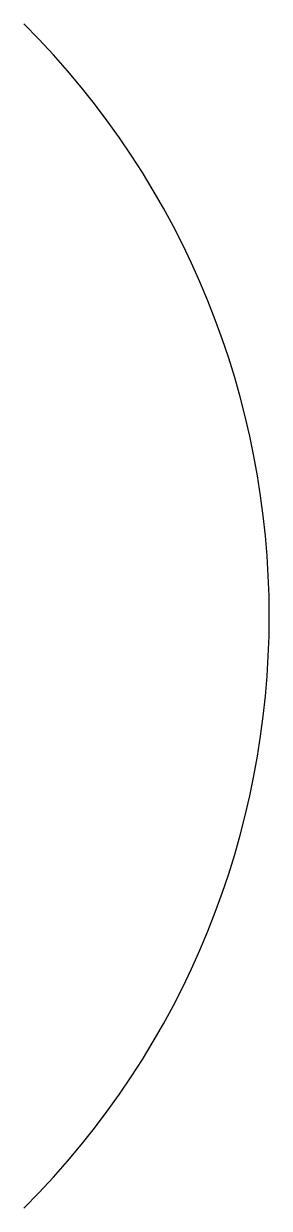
# Model space of a CAD drawing. Header units: millimetres. Extents: x 13.54 to 15, y 16.46 to 23.54.
import ezdxf

# ---------------------------------------------------------------- set-up
doc = ezdxf.new("R2010")
doc.units = ezdxf.units.MM

msp = doc.modelspace()

# ---------------------------------------------------------------- linework, layer by layer
msp.add_arc((10, 20), 5, 315, 45)

doc.saveas('drawing.dxf')
